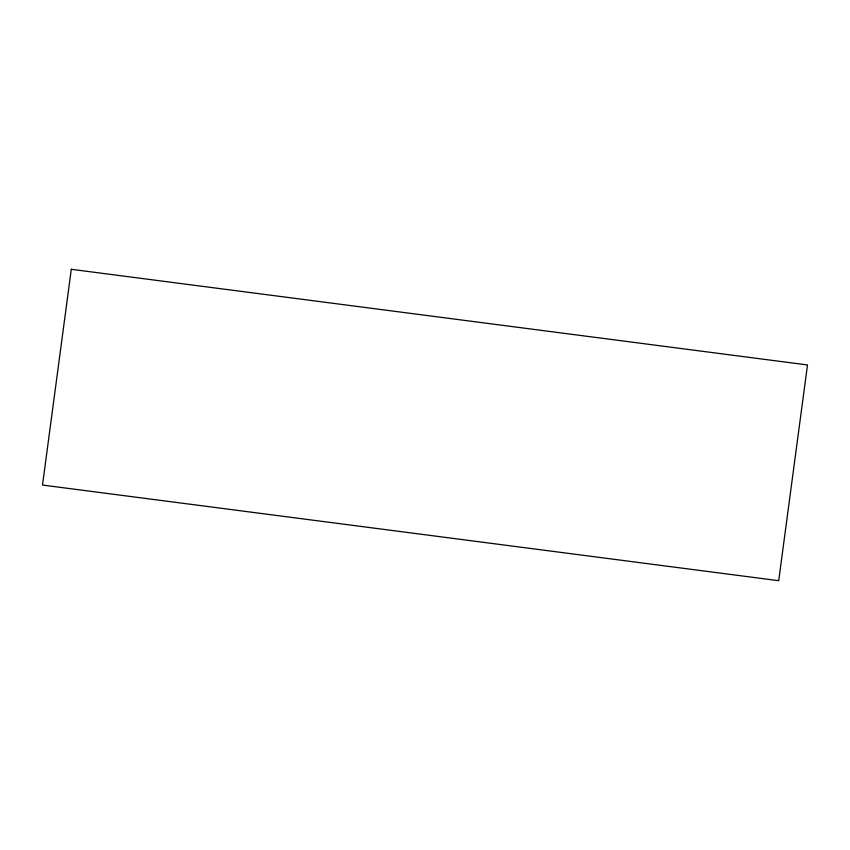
<?xml version="1.0" encoding="UTF-8"?>
<svg xmlns="http://www.w3.org/2000/svg" width="850" height="850" viewBox="0 0 850 850"><rect width="100%" height="100%" fill="white"/><g stroke="black" fill="none" stroke-linecap="round" stroke-linejoin="round"><path stroke-width="1.27" d="M71.294 269.301L42.5 485.053L778.706 580.699L807.5 364.947L71.294 269.301"/></g></svg>
